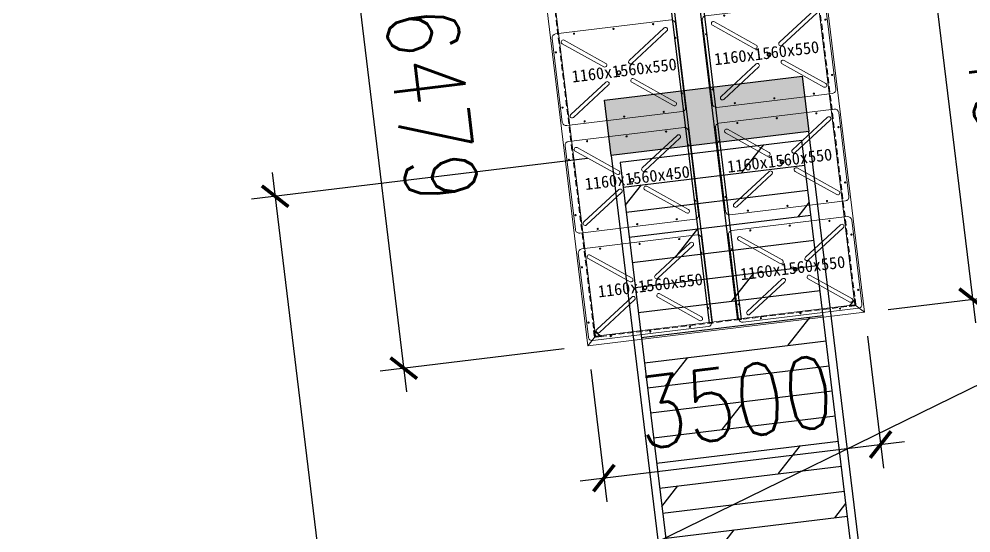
# Model space of a CAD drawing. Header units: millimetres. Extents: x 11827 to 862553, y 15071 to 134256.
# Drawn here: x 521026 to 532980, y 69229 to 75685 of the extents above; entities that cross this region are included whole.
import ezdxf

# ---------------------------------------------------------------- set-up
doc = ezdxf.new("R2010")
doc.units = ezdxf.units.MM
doc.linetypes.add('CENTER', pattern=[2, 1.25, -0.25, 0.25, -0.25])
doc.linetypes.add('HIDDEN', pattern=[0.375, 0.25, -0.125])
for name, color, linetype in [('卡槽', 242, 'Continuous'), ('抱桩器', 255, 'Continuous'), ('铝横梁', 220, 'Continuous')]:
    doc.layers.add(name, color=color, linetype=linetype)
for name, color, linetype, lineweight in [('文本', 3, 'Continuous', 13), ('浮箱', 160, 'Continuous', 20), ('虚线', 8, 'Continuous', 0), ('铝主梁', 3, 'Continuous', 9)]:
    doc.layers.add(name, color=color, linetype=linetype, lineweight=lineweight)
doc.styles.add('Arial', font='')
doc.styles.add('HZTXT', font='txtw.shx', dxfattribs={"width": 0.8, "bigfont": 'hztxtw.shx'})
doc.styles.get('Arial').set_extended_font_data('STXihei')
doc.dimstyles.new('DIM-300', dxfattribs={"dimscale": 300, "dimtxt": 3, "dimasz": 1, "dimexe": 1, "dimexo": 1, "dimgap": 1, "dimtad": 1, "dimdec": 0, "dimdsep": 46, "dimtxsty": 'HZTXT', "dimblk": 'ARCHTICK', "dimcen": 0, "dimdle": 1, "dimclrd": 9, "dimclre": 9, "dimclrt": 2, "dimadec": 1, "dimazin": 0, "dimtfac": 1, "dimtdec": 0, "dimtix": 1, "dimtmove": 2, "dimatfit": 3, "dimldrblk": 'ARCHTICK', "dimfxl": 10, "dimtolj": 1, "dimtzin": 0, "dimarcsym": 1})

# ---------------------------------------------------------------- blocks, each defined once
blk = doc.blocks.new('thwerg')
at = {"color": 252, "linetype": 'Continuous', "elevation": -32017, "flags": 128}
blk.add_lwpolyline([(106933, -30769), (107635, -30369), (114725, -28078), (119240, -25868), (122867, -24992), (126369, -24863), (131244, -25695), (140044, -24946), (146723, -24787), (160192, -25793), (172447, -28232), (182746, -30446)], dxfattribs=at)
blk = doc.blocks.new('_ArchTick')
at = {"color": 0, "linetype": 'ByBlock', "lineweight": 100, "const_width": 0.15}
blk.add_lwpolyline([(-0.5, -0.5), (0.5, 0.5)], dxfattribs=at)
blk = doc.blocks.new('*D198')
at = {"color": 9, "lineweight": -2, "transparency": 16777216}
for p, q in [((531679, 71703), (531881, 70042)), ((528205, 71282), (528406, 69620)), ((528072, 69882), (532143, 70376))]:
    blk.add_line(p, q, dxfattribs=at)
at = {"layer": 'Defpoints', "color": 0, "transparency": 16777216}
for p in [(531643, 72001, 29521), (528169, 71579, 29521), (531845, 70340)]:
    blk.add_point(p, dxfattribs=at)
at = {"color": 9, "lineweight": -2, "transparency": 16777216, "xscale": 300, "yscale": 300, "zscale": 300}
for p, rotation in [((531845, 70340), 6.918624787940815), ((528370, 69918), 186.9186247879408)]:
    blk.add_blockref('_ArchTick', p, dxfattribs=dict(at, rotation=rotation))
at = {"color": 2, "transparency": 16777216, "insert": (530017, 70874), "char_height": 900, "attachment_point": 5, "rotation": 6.9186, "style": 'HZTXT'}
blk.add_mtext('\\A1;3500', dxfattribs=at)
blk = doc.blocks.new('GW-2.5x15m')
h = blk.add_hatch()
h.set_pattern_fill('DOTS', color=256, scale=50)
h.paths.add_polyline_path([(120532, 62849), (119832, 62849), (119832, 60349), (120532, 60349)])
h.paths.add_polyline_path([(135232, 62849), (134532, 62849), (134532, 60349), (135232, 60349)])
h = blk.add_hatch()
h.set_pattern_fill('DOLMIT', color=252, scale=50, angle=89.9991)
h.set_pattern_definition([(89.999106, (-806344.56, -2433484.9), (-317.5, 0.004954), []), (134.999106, (-806344.6, -2433484.9), (-635.00947, -634.98966), [449.0128, -898.0256])])
edge = h.paths.add_edge_path()
edge.add_line((134432, 62749), (120632, 62749))
edge.add_line((120632, 62749), (120632, 60449))
edge.add_line((119632, 60449), (134432, 60449))
edge.add_line((134432, 60449), (134432, 62749))
at = {"color": 1}
blk.add_lwpolyline([(120532, 62849), (120532, 60349), (119832, 60349), (119832, 62849)], close=True, dxfattribs=at)
at = {"layer": '抱桩器', "color": 1}
for points in [[(120532, 60349), (134532, 60349), (134532, 62849), (120532, 62849)], [(120632, 60449), (134432, 60449), (134432, 62749), (120632, 62749)]]:
    blk.add_lwpolyline(points, close=True, dxfattribs=at)
blk = doc.blocks.new('*D201')
at = {"color": 9, "lineweight": -2, "transparency": 16777216}
for p, q in [((528164, 73935), (523944, 73423)), ((524206, 73757), (525964, 59263)), ((529850, 60037), (525630, 59525))]:
    blk.add_line(p, q, dxfattribs=at)
at = {"layer": 'Defpoints', "color": 0, "transparency": 16777216}
for p in [(528462, 73971, 29521), (530148, 60073, 29521), (525928, 59561)]:
    blk.add_point(p, dxfattribs=at)
at = {"color": 9, "lineweight": -2, "transparency": 16777216, "xscale": 300, "yscale": 300, "zscale": 300}
for p, rotation in [((524242, 73459), 96.91737329747625), ((525928, 59561), 276.9173732974763)]:
    blk.add_blockref('_ArchTick', p, dxfattribs=dict(at, rotation=rotation))
at = {"color": 2, "transparency": 16777216, "insert": (525829, 66600), "char_height": 900, "attachment_point": 5, "rotation": 276.9174, "style": 'HZTXT'}
blk.add_mtext('\\A1;14000', dxfattribs=at)
blk = doc.blocks.new('*U696')
at = {"layer": '浮箱', "color": 5, "linetype": 'Continuous'}
for p, q in [((-780, -530), (-780, 530)), ((-730, 580), (730, 580)), ((780, 530), (780, -530)), ((730, -580), (-730, -580))]:
    blk.add_line(p, q, dxfattribs=at)
at = {"layer": '浮箱', "color": 1, "linetype": 'CENTER', "ltscale": 9.652}
for p, q in [((-489, 555), (-510, 555)), ((-500, 565), (-500, 544)), ((11, 555), (-10, 555)), ((0, 565), (0, 544)), ((511, 555), (490, 555)), ((500, 565), (500, 544)), ((-755, 360), (-755, 339)), ((755, 360), (755, 339)), ((-744, 350), (-765, 350)), ((766, 350), (745, 350)), ((-744, -350), (-765, -350)), ((-755, -340), (-755, -361)), ((766, -350), (745, -350)), ((755, -340), (755, -361)), ((-489, -555), (-510, -555)), ((-500, -545), (-500, -566)), ((11, -555), (-10, -555)), ((0, -545), (0, -566)), ((511, -555), (490, -555)), ((500, -545), (500, -566))]:
    blk.add_line(p, q, dxfattribs=at)
at = {"layer": '浮箱', "linetype": 'Continuous'}
for p, q in [((601, 580), (601, 580)), ((606, 580), (606, 580)), ((606, 580), (606, 580)), ((606, 580), (606, 580)), ((607, 580), (607, 580)), ((607, 580), (607, 580)), ((607, 580), (607, 580)), ((613, 580), (613, 580)), ((-780, 412), (-780, 412)), ((-780, 407), (-780, 407)), ((-780, 407), (-780, 407)), ((-780, 407), (-780, 407)), ((-780, 406), (-780, 406)), ((-780, 406), (-780, 406)), ((-780, 406), (-780, 406)), ((-780, 401), (-780, 401))]:
    blk.add_line(p, q, dxfattribs=at)
at = {"layer": '浮箱', "color": 5, "linetype": 'Continuous'}
for points in [[(-663, 448, -1), (-634, 489), (-147, 137, -0.999989), (-177, 97), (-663, 448)], [(662, 450, 1), (632, 491), (147, 138, 0.999989), (176, 97), (662, 450)], [(-663, -448, 1), (-634, -489), (-147, -137, 0.999989), (-177, -97), (-663, -448)], [(662, -451, -1), (632, -491), (147, -138, -0.999989), (176, -98), (662, -451)]]:
    blk.add_lwpolyline(points, format="xyb", dxfattribs=at)
blk.add_lwpolyline([(15, 20), (15, 20)], dxfattribs=at)
at = {"layer": '浮箱', "color": 9, "linetype": 'Continuous'}
for centre in [(-500, 555), (0, 555), (500, 555), (-755, 350), (755, 350), (-755, -350), (755, -350), (-500, -555), (0, -555), (500, -555)]:
    blk.add_circle(centre, 7.5, dxfattribs=at)
at = {"layer": '浮箱', "color": 5, "linetype": 'Continuous'}
for radius in [25, 20]:
    blk.add_circle((0, 0), radius, dxfattribs=at)
at = {"layer": '浮箱', "color": 5, "linetype": 'Continuous', "extrusion": (0, 0, -1)}
for centre, start, end in [((730, 530), 0, 90), ((-730, 530), 90, 180), ((730, -530), 270, 0), ((-730, -530), 180, 270)]:
    blk.add_arc(centre, 50, start, end, dxfattribs=at)
blk = doc.blocks.new('*U695')
at = {"color": 0, "linetype": 'ByBlock', "lineweight": -2, "transparency": 16777216}
blk.add_blockref('*U696', (0, 0), dxfattribs=at)
blk = doc.blocks.new('*U694')
at = {"layer": '浮箱', "color": 5, "linetype": 'Continuous'}
for p, q in [((-780, -530), (-780, 530)), ((-730, 580), (730, 580)), ((780, 530), (780, -530)), ((730, -580), (-730, -580))]:
    blk.add_line(p, q, dxfattribs=at)
at = {"layer": '浮箱', "color": 1, "linetype": 'CENTER', "ltscale": 9.652}
for p, q in [((-489, 555), (-510, 555)), ((-500, 565), (-500, 544)), ((11, 555), (-10, 555)), ((0, 565), (0, 544)), ((511, 555), (490, 555)), ((500, 565), (500, 544)), ((-755, 360), (-755, 339)), ((755, 360), (755, 339)), ((-744, 350), (-765, 350)), ((766, 350), (745, 350)), ((-744, -350), (-765, -350)), ((-755, -340), (-755, -361)), ((766, -350), (745, -350)), ((755, -340), (755, -361)), ((-489, -555), (-510, -555)), ((-500, -545), (-500, -566)), ((11, -555), (-10, -555)), ((0, -545), (0, -566)), ((511, -555), (490, -555)), ((500, -545), (500, -566))]:
    blk.add_line(p, q, dxfattribs=at)
at = {"layer": '浮箱', "linetype": 'Continuous'}
for p, q in [((601, 580), (601, 580)), ((606, 580), (606, 580)), ((606, 580), (606, 580)), ((606, 580), (606, 580)), ((607, 580), (607, 580)), ((607, 580), (607, 580)), ((607, 580), (607, 580)), ((613, 580), (613, 580)), ((-780, 412), (-780, 412)), ((-780, 407), (-780, 407)), ((-780, 407), (-780, 407)), ((-780, 407), (-780, 407)), ((-780, 406), (-780, 406)), ((-780, 406), (-780, 406)), ((-780, 406), (-780, 406)), ((-780, 401), (-780, 401))]:
    blk.add_line(p, q, dxfattribs=at)
at = {"layer": '浮箱', "color": 5, "linetype": 'Continuous'}
for points in [[(-663, 448, -1), (-634, 489), (-147, 137, -0.999989), (-177, 97), (-663, 448)], [(662, 450, 1), (632, 491), (147, 138, 0.999989), (176, 97), (662, 450)], [(-663, -448, 1), (-634, -489), (-147, -137, 0.999989), (-177, -97), (-663, -448)], [(662, -451, -1), (632, -491), (147, -138, -0.999989), (176, -98), (662, -451)]]:
    blk.add_lwpolyline(points, format="xyb", dxfattribs=at)
blk.add_lwpolyline([(15, 20), (15, 20)], dxfattribs=at)
at = {"layer": '浮箱', "color": 9, "linetype": 'Continuous'}
for centre in [(-500, 555), (0, 555), (500, 555), (-755, 350), (755, 350), (-755, -350), (755, -350), (-500, -555), (0, -555), (500, -555)]:
    blk.add_circle(centre, 7.5, dxfattribs=at)
at = {"layer": '浮箱', "color": 5, "linetype": 'Continuous'}
for radius in [25, 20]:
    blk.add_circle((0, 0), radius, dxfattribs=at)
at = {"layer": '浮箱', "color": 5, "linetype": 'Continuous', "extrusion": (0, 0, -1)}
for centre, start, end in [((730, 530), 0, 90), ((-730, 530), 90, 180), ((730, -530), 270, 0), ((-730, -530), 180, 270)]:
    blk.add_arc(centre, 50, start, end, dxfattribs=at)
blk = doc.blocks.new('*U693')
at = {"color": 0, "linetype": 'ByBlock', "lineweight": -2, "transparency": 16777216}
blk.add_blockref('*U694', (0, 0), dxfattribs=at)
blk = doc.blocks.new('*U700')
at = {"layer": '浮箱', "color": 5, "linetype": 'Continuous'}
for p, q in [((-780, -530), (-780, 530)), ((-730, 580), (730, 580)), ((780, 530), (780, -530)), ((730, -580), (-730, -580))]:
    blk.add_line(p, q, dxfattribs=at)
at = {"layer": '浮箱', "color": 1, "linetype": 'CENTER', "ltscale": 9.652}
for p, q in [((-489, 555), (-510, 555)), ((-500, 565), (-500, 544)), ((11, 555), (-10, 555)), ((0, 565), (0, 544)), ((511, 555), (490, 555)), ((500, 565), (500, 544)), ((-755, 360), (-755, 339)), ((755, 360), (755, 339)), ((-744, 350), (-765, 350)), ((766, 350), (745, 350)), ((-744, -350), (-765, -350)), ((-755, -340), (-755, -361)), ((766, -350), (745, -350)), ((755, -340), (755, -361)), ((-489, -555), (-510, -555)), ((-500, -545), (-500, -566)), ((11, -555), (-10, -555)), ((0, -545), (0, -566)), ((511, -555), (490, -555)), ((500, -545), (500, -566))]:
    blk.add_line(p, q, dxfattribs=at)
at = {"layer": '浮箱', "linetype": 'Continuous'}
for p, q in [((601, 580), (601, 580)), ((606, 580), (606, 580)), ((606, 580), (606, 580)), ((606, 580), (606, 580)), ((607, 580), (607, 580)), ((607, 580), (607, 580)), ((607, 580), (607, 580)), ((613, 580), (613, 580)), ((-780, 412), (-780, 412)), ((-780, 407), (-780, 407)), ((-780, 407), (-780, 407)), ((-780, 407), (-780, 407)), ((-780, 406), (-780, 406)), ((-780, 406), (-780, 406)), ((-780, 406), (-780, 406)), ((-780, 401), (-780, 401))]:
    blk.add_line(p, q, dxfattribs=at)
at = {"layer": '浮箱', "color": 5, "linetype": 'Continuous'}
for points in [[(-663, 448, -1), (-634, 489), (-147, 137, -0.999989), (-177, 97), (-663, 448)], [(662, 450, 1), (632, 491), (147, 138, 0.999989), (176, 97), (662, 450)], [(-663, -448, 1), (-634, -489), (-147, -137, 0.999989), (-177, -97), (-663, -448)], [(662, -451, -1), (632, -491), (147, -138, -0.999989), (176, -98), (662, -451)]]:
    blk.add_lwpolyline(points, format="xyb", dxfattribs=at)
blk.add_lwpolyline([(15, 20), (15, 20)], dxfattribs=at)
at = {"layer": '浮箱', "color": 9, "linetype": 'Continuous'}
for centre in [(-500, 555), (0, 555), (500, 555), (-755, 350), (755, 350), (-755, -350), (755, -350), (-500, -555), (0, -555), (500, -555)]:
    blk.add_circle(centre, 7.5, dxfattribs=at)
at = {"layer": '浮箱', "color": 5, "linetype": 'Continuous'}
for radius in [25, 20]:
    blk.add_circle((0, 0), radius, dxfattribs=at)
at = {"layer": '浮箱', "color": 5, "linetype": 'Continuous', "extrusion": (0, 0, -1)}
for centre, start, end in [((730, 530), 0, 90), ((-730, 530), 90, 180), ((730, -530), 270, 0), ((-730, -530), 180, 270)]:
    blk.add_arc(centre, 50, start, end, dxfattribs=at)
blk = doc.blocks.new('*U699')
at = {"color": 0, "linetype": 'ByBlock', "lineweight": -2, "transparency": 16777216}
blk.add_blockref('*U700', (0, 0), dxfattribs=at)
blk = doc.blocks.new('*U698')
at = {"layer": '浮箱', "color": 5, "linetype": 'Continuous'}
for p, q in [((-780, -530), (-780, 530)), ((-730, 580), (730, 580)), ((780, 530), (780, -530)), ((730, -580), (-730, -580))]:
    blk.add_line(p, q, dxfattribs=at)
at = {"layer": '浮箱', "color": 1, "linetype": 'CENTER', "ltscale": 9.652}
for p, q in [((-489, 555), (-510, 555)), ((-500, 565), (-500, 544)), ((11, 555), (-10, 555)), ((0, 565), (0, 544)), ((511, 555), (490, 555)), ((500, 565), (500, 544)), ((-755, 360), (-755, 339)), ((755, 360), (755, 339)), ((-744, 350), (-765, 350)), ((766, 350), (745, 350)), ((-744, -350), (-765, -350)), ((-755, -340), (-755, -361)), ((766, -350), (745, -350)), ((755, -340), (755, -361)), ((-489, -555), (-510, -555)), ((-500, -545), (-500, -566)), ((11, -555), (-10, -555)), ((0, -545), (0, -566)), ((511, -555), (490, -555)), ((500, -545), (500, -566))]:
    blk.add_line(p, q, dxfattribs=at)
at = {"layer": '浮箱', "linetype": 'Continuous'}
for p, q in [((601, 580), (601, 580)), ((606, 580), (606, 580)), ((606, 580), (606, 580)), ((606, 580), (606, 580)), ((607, 580), (607, 580)), ((607, 580), (607, 580)), ((607, 580), (607, 580)), ((613, 580), (613, 580)), ((-780, 412), (-780, 412)), ((-780, 407), (-780, 407)), ((-780, 407), (-780, 407)), ((-780, 407), (-780, 407)), ((-780, 406), (-780, 406)), ((-780, 406), (-780, 406)), ((-780, 406), (-780, 406)), ((-780, 401), (-780, 401))]:
    blk.add_line(p, q, dxfattribs=at)
at = {"layer": '浮箱', "color": 5, "linetype": 'Continuous'}
for points in [[(-663, 448, -1), (-634, 489), (-147, 137, -0.999989), (-177, 97), (-663, 448)], [(662, 450, 1), (632, 491), (147, 138, 0.999989), (176, 97), (662, 450)], [(-663, -448, 1), (-634, -489), (-147, -137, 0.999989), (-177, -97), (-663, -448)], [(662, -451, -1), (632, -491), (147, -138, -0.999989), (176, -98), (662, -451)]]:
    blk.add_lwpolyline(points, format="xyb", dxfattribs=at)
blk.add_lwpolyline([(15, 20), (15, 20)], dxfattribs=at)
at = {"layer": '浮箱', "color": 9, "linetype": 'Continuous'}
for centre in [(-500, 555), (0, 555), (500, 555), (-755, 350), (755, 350), (-755, -350), (755, -350), (-500, -555), (0, -555), (500, -555)]:
    blk.add_circle(centre, 7.5, dxfattribs=at)
at = {"layer": '浮箱', "color": 5, "linetype": 'Continuous'}
for radius in [25, 20]:
    blk.add_circle((0, 0), radius, dxfattribs=at)
at = {"layer": '浮箱', "color": 5, "linetype": 'Continuous', "extrusion": (0, 0, -1)}
for centre, start, end in [((730, 530), 0, 90), ((-730, 530), 90, 180), ((730, -530), 270, 0), ((-730, -530), 180, 270)]:
    blk.add_arc(centre, 50, start, end, dxfattribs=at)
blk = doc.blocks.new('*U697')
at = {"color": 0, "linetype": 'ByBlock', "lineweight": -2, "transparency": 16777216}
blk.add_blockref('*U698', (0, 0), dxfattribs=at)
blk = doc.blocks.new('*U692')
at = {"layer": '浮箱', "color": 5, "linetype": 'Continuous'}
for p, q in [((-780, -530), (-780, 530)), ((-730, 580), (730, 580)), ((780, 530), (780, -530)), ((730, -580), (-730, -580))]:
    blk.add_line(p, q, dxfattribs=at)
at = {"layer": '浮箱', "color": 1, "linetype": 'CENTER', "ltscale": 9.652}
for p, q in [((-489, 555), (-510, 555)), ((-500, 565), (-500, 544)), ((11, 555), (-10, 555)), ((0, 565), (0, 544)), ((511, 555), (490, 555)), ((500, 565), (500, 544)), ((-755, 360), (-755, 339)), ((755, 360), (755, 339)), ((-744, 350), (-765, 350)), ((766, 350), (745, 350)), ((-744, -350), (-765, -350)), ((-755, -340), (-755, -361)), ((766, -350), (745, -350)), ((755, -340), (755, -361)), ((-489, -555), (-510, -555)), ((-500, -545), (-500, -566)), ((11, -555), (-10, -555)), ((0, -545), (0, -566)), ((511, -555), (490, -555)), ((500, -545), (500, -566))]:
    blk.add_line(p, q, dxfattribs=at)
at = {"layer": '浮箱', "linetype": 'Continuous'}
for p, q in [((601, 580), (601, 580)), ((606, 580), (606, 580)), ((606, 580), (606, 580)), ((606, 580), (606, 580)), ((607, 580), (607, 580)), ((607, 580), (607, 580)), ((607, 580), (607, 580)), ((613, 580), (613, 580)), ((-780, 412), (-780, 412)), ((-780, 407), (-780, 407)), ((-780, 407), (-780, 407)), ((-780, 407), (-780, 407)), ((-780, 406), (-780, 406)), ((-780, 406), (-780, 406)), ((-780, 406), (-780, 406)), ((-780, 401), (-780, 401))]:
    blk.add_line(p, q, dxfattribs=at)
at = {"layer": '浮箱', "color": 5, "linetype": 'Continuous'}
for points in [[(-663, 448, -1), (-634, 489), (-147, 137, -0.999989), (-177, 97), (-663, 448)], [(662, 450, 1), (632, 491), (147, 138, 0.999989), (176, 97), (662, 450)], [(-663, -448, 1), (-634, -489), (-147, -137, 0.999989), (-177, -97), (-663, -448)], [(662, -451, -1), (632, -491), (147, -138, -0.999989), (176, -98), (662, -451)]]:
    blk.add_lwpolyline(points, format="xyb", dxfattribs=at)
blk.add_lwpolyline([(15, 20), (15, 20)], dxfattribs=at)
at = {"layer": '浮箱', "color": 9, "linetype": 'Continuous'}
for centre in [(-500, 555), (0, 555), (500, 555), (-755, 350), (755, 350), (-755, -350), (755, -350), (-500, -555), (0, -555), (500, -555)]:
    blk.add_circle(centre, 7.5, dxfattribs=at)
at = {"layer": '浮箱', "color": 5, "linetype": 'Continuous'}
for radius in [25, 20]:
    blk.add_circle((0, 0), radius, dxfattribs=at)
at = {"layer": '浮箱', "color": 5, "linetype": 'Continuous', "extrusion": (0, 0, -1)}
for centre, start, end in [((730, 530), 0, 90), ((-730, 530), 90, 180), ((730, -530), 270, 0), ((-730, -530), 180, 270)]:
    blk.add_arc(centre, 50, start, end, dxfattribs=at)
blk = doc.blocks.new('*U691')
at = {"color": 0, "linetype": 'ByBlock', "lineweight": -2, "transparency": 16777216}
blk.add_blockref('*U692', (0, 0), dxfattribs=at)
blk = doc.blocks.new('*U701')
at = {"layer": '浮箱', "color": 5, "linetype": 'Continuous'}
for p, q in [((-780, -530), (-780, 530)), ((-730, 580), (730, 580)), ((780, 530), (780, -530)), ((730, -580), (-730, -580))]:
    blk.add_line(p, q, dxfattribs=at)
at = {"layer": '浮箱', "color": 1, "linetype": 'CENTER', "ltscale": 9.652}
for p, q in [((-489, 555), (-510, 555)), ((-500, 565), (-500, 544)), ((11, 555), (-10, 555)), ((0, 565), (0, 544)), ((511, 555), (490, 555)), ((500, 565), (500, 544)), ((-755, 360), (-755, 339)), ((755, 360), (755, 339)), ((-744, 350), (-765, 350)), ((766, 350), (745, 350)), ((-744, -350), (-765, -350)), ((-755, -340), (-755, -361)), ((766, -350), (745, -350)), ((755, -340), (755, -361)), ((-489, -555), (-510, -555)), ((-500, -545), (-500, -566)), ((11, -555), (-10, -555)), ((0, -545), (0, -566)), ((511, -555), (490, -555)), ((500, -545), (500, -566))]:
    blk.add_line(p, q, dxfattribs=at)
at = {"layer": '浮箱', "linetype": 'Continuous'}
for p, q in [((601, 580), (601, 580)), ((606, 580), (606, 580)), ((606, 580), (606, 580)), ((606, 580), (606, 580)), ((607, 580), (607, 580)), ((607, 580), (607, 580)), ((607, 580), (607, 580)), ((613, 580), (613, 580)), ((-780, 412), (-780, 412)), ((-780, 407), (-780, 407)), ((-780, 407), (-780, 407)), ((-780, 407), (-780, 407)), ((-780, 406), (-780, 406)), ((-780, 406), (-780, 406)), ((-780, 406), (-780, 406)), ((-780, 401), (-780, 401))]:
    blk.add_line(p, q, dxfattribs=at)
at = {"layer": '浮箱', "color": 5, "linetype": 'Continuous'}
for points in [[(-663, 448, -1), (-634, 489), (-147, 137, -0.999989), (-177, 97), (-663, 448)], [(662, 450, 1), (632, 491), (147, 138, 0.999989), (176, 97), (662, 450)], [(-663, -448, 1), (-634, -489), (-147, -137, 0.999989), (-177, -97), (-663, -448)], [(662, -451, -1), (632, -491), (147, -138, -0.999989), (176, -98), (662, -451)]]:
    blk.add_lwpolyline(points, format="xyb", dxfattribs=at)
blk.add_lwpolyline([(15, 20), (15, 20)], dxfattribs=at)
at = {"layer": '浮箱', "color": 9, "linetype": 'Continuous'}
for centre in [(-500, 555), (0, 555), (500, 555), (-755, 350), (755, 350), (-755, -350), (755, -350), (-500, -555), (0, -555), (500, -555)]:
    blk.add_circle(centre, 7.5, dxfattribs=at)
at = {"layer": '浮箱', "color": 5, "linetype": 'Continuous'}
for radius in [25, 20]:
    blk.add_circle((0, 0), radius, dxfattribs=at)
at = {"layer": '浮箱', "color": 5, "linetype": 'Continuous', "extrusion": (0, 0, -1)}
for centre, start, end in [((730, 530), 0, 90), ((-730, 530), 90, 180), ((730, -530), 270, 0), ((-730, -530), 180, 270)]:
    blk.add_arc(centre, 50, start, end, dxfattribs=at)
blk = doc.blocks.new('*U690')
at = {"color": 0, "linetype": 'ByBlock', "lineweight": -2, "transparency": 16777216}
blk.add_blockref('*U701', (0, 0), dxfattribs=at)
blk = doc.blocks.new('*D713')
at = {"color": 9, "lineweight": -2, "transparency": 16777216}
for p, q in [((527090, 77975), (524779, 77695)), ((525040, 78029), (525893, 71001)), ((527871, 71543), (525559, 71263))]:
    blk.add_line(p, q, dxfattribs=at)
at = {"layer": 'Defpoints', "color": 0, "transparency": 16777216}
for p in [(527388, 78011, 29521), (528169, 71579, 29521), (525857, 71299)]:
    blk.add_point(p, dxfattribs=at)
at = {"color": 9, "lineweight": -2, "transparency": 16777216, "xscale": 300, "yscale": 300, "zscale": 300}
for p, rotation in [((525076, 77731), 96.91862478794017), ((525857, 71299), 276.9186247879402)]:
    blk.add_blockref('_ArchTick', p, dxfattribs=dict(at, rotation=rotation))
at = {"color": 2, "transparency": 16777216, "insert": (526211, 74605), "char_height": 900, "attachment_point": 5, "rotation": 276.9186, "style": 'HZTXT'}
blk.add_mtext('\\A1;6479', dxfattribs=at)
blk = doc.blocks.new('*D714')
at = {"color": 9, "lineweight": -2, "transparency": 16777216}
for p, q in [((532482, 76434), (533036, 71868)), ((531459, 76008), (532816, 76173)), ((531941, 72037), (533298, 72202))]:
    blk.add_line(p, q, dxfattribs=at)
at = {"layer": 'Defpoints', "color": 0, "transparency": 16777216}
for p in [(531161, 75972, 29521), (533000, 72166), (531643, 72001, 29521)]:
    blk.add_point(p, dxfattribs=at)
at = {"color": 9, "lineweight": -2, "transparency": 16777216, "xscale": 300, "yscale": 300, "zscale": 300}
for p, rotation in [((532518, 76137), 96.91862478793823), ((533000, 72166), 276.9186247879382)]:
    blk.add_blockref('_ArchTick', p, dxfattribs=dict(at, rotation=rotation))
at = {"color": 2, "transparency": 16777216, "insert": (533504, 74241), "char_height": 900, "attachment_point": 5, "rotation": 276.9186, "style": 'HZTXT'}
blk.add_mtext('\\A1;4000', dxfattribs=at)

msp = doc.modelspace()

# ---------------------------------------------------------------- linework, layer by layer
at = {"layer": '卡槽', "color": 22, "ltscale": 5000, "elevation": 29521}
for points in [[(529693.62, 71863.23), (529735.32, 71868.29), (529102.91, 77080.06), (529061.21, 77075)], [(530094.65, 71911.89), (530052.95, 71906.83), (529451.86, 76860.5), (529493.56, 76865.56)]]:
    msp.add_lwpolyline(points, close=True, dxfattribs=at)
at = {"layer": '虚线', "color": 1, "linetype": 'HIDDEN', "ltscale": 300}
for p, q in [((528254.17, 71688.56, 29521), (527493.85, 77954.38, 29521)), ((531534.11, 72086.56, 29521), (531055.71, 76029.05, 29521)), ((531534.11, 72086.56, 29521), (528254.17, 71688.56, 29521))]:
    msp.add_line(p, q, dxfattribs=at)
at = {"layer": '铝主梁', "color": 3, "elevation": 29521}
for points in [[(527504.63, 77948.55), (528262.89, 71699.69), (528168.68, 71579.47), (527388.23, 78011.29)], [(527504.63, 77948.55), (528262.89, 71699.69), (528168.68, 71579.47), (527388.23, 78011.29)], [(528262.89, 71699.69), (531522.98, 72095.28), (531643.2, 72001.08), (528168.68, 71579.47)]]:
    msp.add_lwpolyline(points, dxfattribs=at)
for points in [[(531643.2, 72001.08), (531161.36, 75971.94), (531044.93, 76034.88), (531522.98, 72095.28)], [(528168.68, 71579.47), (528262.89, 71699.69), (531522.98, 72095.28), (531643.2, 72001.08)]]:
    msp.add_lwpolyline(points, close=True, dxfattribs=at)
at = {"layer": '铝横梁', "color": 243, "elevation": 29521}
for points in [[(531517.26, 72084.52), (531532.06, 72103.41), (531523.89, 72170.79), (531449.87, 72076.34)], [(528271.01, 71690.61), (528252.12, 71705.41), (528243.94, 71772.79), (528338.4, 71698.78)]]:
    msp.add_lwpolyline(points, close=True, dxfattribs=at)

# ---------------------------------------------------------------- block references
at = {"xscale": -1, "rotation": 6.918624787940102}
for name, p in [('*U691', (530444.44, 75239.33, 29521)), ('*U697', (530608.26, 73889.23, 29521)), ('*U693', (530772.09, 72539.13, 29521))]:
    msp.add_blockref(name, p, dxfattribs=at)
for name, p, rotation in [('*U690', (528558.18, 75010.44, 29521), 6.918624787940139), ('GW-2.5x15m', (454035.61, 186357.06, 29521), 276.917373297474), ('*U699', (528722.01, 73660.35, 29521), 6.918624787940139), ('*U695', (528885.83, 72310.25, 29521), 6.918624787940139)]:
    msp.add_blockref(name, p, dxfattribs=dict(rotation=rotation))
msp.add_blockref('thwerg', (414093.28, 97087.72, 32017))

# ---------------------------------------------------------------- texts
at = {"layer": '文本', "color": 1, "char_height": 150, "width": 649.7175, "rotation": 6.918625, "style": 'Arial'}
for s, insert, attachment_point in [('\\pxi0.27373;1160x1560x550          ', (529704.75, 75247.96, 29521), 1), ('\\pxi0.27373;1160x1560x550          ', (529274.34, 75195.73, 29521), 3), ('\\pxi0.27373;1160x1560x550          ', (529868.57, 73897.86, 29521), 1), ('\\pxi0.27373;1160x1560x450          ', (529438.17, 73845.64, 29521), 3), ('\\pxi0.27373;1160x1560x550          ', (530032.4, 72547.77, 29521), 1), ('\\pxi0.27373;1160x1560x550          ', (529601.99, 72495.54, 29521), 3)]:
    msp.add_mtext(s, dxfattribs=dict(at, insert=insert, attachment_point=attachment_point))

# ---------------------------------------------------------------- dimensions: what is measured, and where the dimension line sits
for p1, p2, distance, picture, middle in [((527388.23, 78011.29, 29521), (528168.68, 71579.47, 29521), -2328.84, '*D713', (526211.12, 74605.19)), ((531161.36, 75971.94, 29521), (531643.2, 72001.08, 29521), 1366.75, '*D714', (533503.61, 74241.49)), ((528462.14, 73970.99, 29521), (530148.27, 60072.87, 29521), -4251.37, '*D201', (525829.33, 66600.24)), ((528168.68, 71579.47, 29521), (531643.2, 72001.08, 29521), -1673.41, '*D198', (530017.18, 70873.59))]:
    dim = msp.add_aligned_dim(p1=p1, p2=p2, distance=distance, dimstyle='DIM-300')
    dim.commit()
    dim.dimension.update_dxf_attribs({"geometry": picture, "text_midpoint": middle})

doc.saveas('drawing.dxf')
